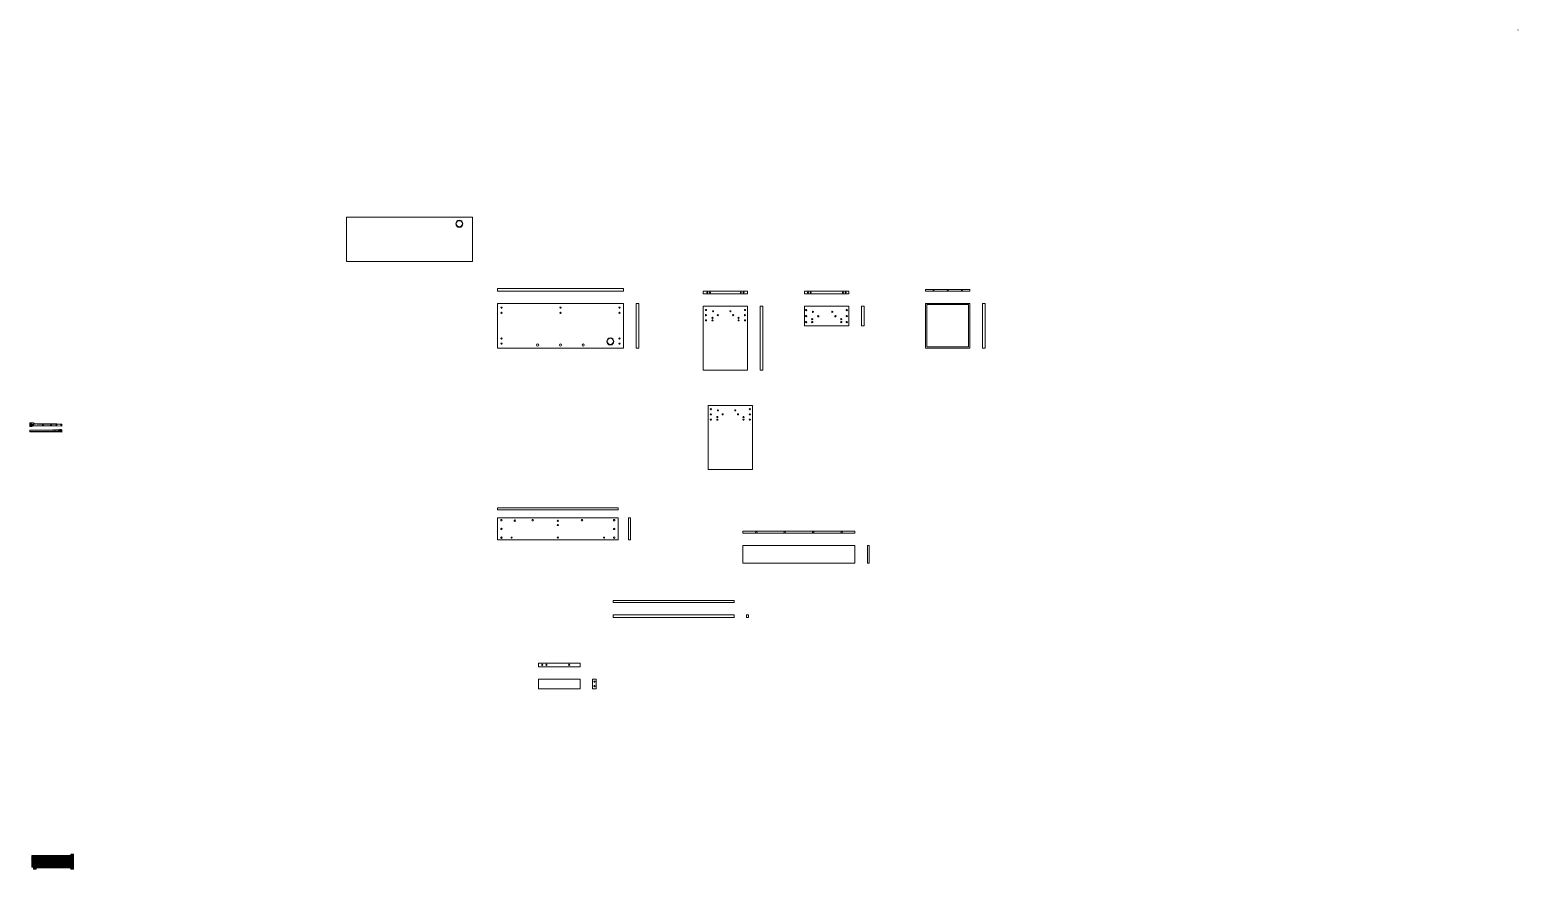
# Model space of a CAD drawing. Header units: millimetres. Extents: x 1835 to 5156, y 562 to 1862.
# Drawn here: x 3481 to 5156, y 917 to 1862 of the extents above; entities that cross this region are included whole.
import ezdxf

# ---------------------------------------------------------------- set-up
doc = ezdxf.new("R2010")
doc.units = ezdxf.units.MM
doc.layers.add('A-FURN', color=2, linetype='Continuous', lineweight=18)
doc.layers.add('A-FURN-SEC', color=15, linetype='Continuous', lineweight=9)
doc.layers.add('LINEE DI SEZIONE', color=12, linetype='Continuous')
doc.layers.add('viti sottili', color=4, linetype='Continuous')

msp = doc.modelspace()

# ---------------------------------------------------------------- hatches: boundary and pattern name
at = {"layer": 'LINEE DI SEZIONE', "transparency": 33554687}
h = msp.add_hatch(dxfattribs=at)
h.set_pattern_fill('ANSI31', color=256, scale=0.3, angle=3)
h.paths.add_polyline_path([(3527.6, 932.5), (3483.6, 932.5), (3483.6, 919.4), (3527.6, 919.4), (3527.6, 923.5), (3526.7, 923.5), (3526.7, 923.6), (3526.6, 923.6, -0.250765), (3526.5, 923.7), (3526.5, 924.2, -0.250765), (3526.6, 924.3), (3526.7, 924.3), (3527.6, 924.3), (3527.6, 928.4), (3525.5, 928.4, -0.251886), (3524.9, 928, -0.74706), (3524.5, 929.3), (3524.6, 929.3, 0.147415), (3524.5, 928.5, 0.082305), (3524.7, 928.4), (3524.7, 929), (3524.9, 929), (3524.9, 928.9), (3525.3, 928.9, 0.073312), (3525.2, 929.3), (3525.3, 929.3, -0.121943), (3525.5, 929.1), (3527.6, 929.1)])
h.paths.add_polyline_path([(3488.6, 918.4), (3487.4, 918.4), (3487.4, 919.4), (3485.6, 919.4), (3485.6, 916.9), (3488.6, 916.9)])
h.paths.add_polyline_path([(3530.6, 933.9), (3527.6, 933.9), (3527.6, 928.9), (3528.7, 928.9, -0.414214), (3528.7, 928.8), (3528.7, 928.5, -0.414214), (3528.7, 928.5), (3527.6, 928.5), (3527.6, 928.4), (3527.6, 924.3), (3529.4, 924.3), (3529.5, 924.3, -0.250765), (3529.5, 924.2), (3529.5, 923.7, -0.250765), (3529.5, 923.6), (3529.4, 923.5), (3527.6, 923.5), (3527.6, 919.4), (3529.1, 919.4), (3529.1, 918.4), (3527.6, 918.4), (3527.6, 916.9), (3530.6, 916.9)])

# ---------------------------------------------------------------- linework, layer by layer
msp.add_line((5155.6, 1861.8), (5156.1, 1861.8))
at = {"layer": 'A-FURN'}
for p, q in [((3527.6, 932.5), (3483.6, 932.5)), ((3483.6, 932.5), (3483.6, 919.4)), ((3524.9, 928.9), (3525.3, 928.9)), ((3525.3, 928.5), (3524.9, 928.5)), ((3525.5, 929), (3527.5, 929)), ((3525.5, 928.4), (3527.5, 928.4)), ((3526.7, 924.3), (3526.7, 923.5)), ((3526.7, 924.2), (3529.4, 924.2)), ((3526.7, 924.1), (3529.4, 924.1)), ((3526.7, 924), (3529.4, 924)), ((3526.7, 923.9), (3529.4, 923.9)), ((3526.7, 923.8), (3529.4, 923.8)), ((3526.7, 923.7), (3529.4, 923.7)), ((3526.7, 923.6), (3529.4, 923.6)), ((3530.6, 933.9), (3527.6, 933.9)), ((3527.6, 924.3), (3527.6, 933.9)), ((3527.6, 919.4), (3527.6, 923.5)), ((3527.7, 928.9), (3527.9, 928.5)), ((3527.9, 928.9), (3528, 928.5)), ((3528, 928.9), (3528.2, 928.5)), ((3528.2, 928.9), (3528.3, 928.5)), ((3528.3, 928.9), (3528.5, 928.5)), ((3528.5, 928.9), (3528.6, 928.5)), ((3528.6, 928.9), (3528.7, 928.6)), ((3529.4, 923.5), (3529.4, 924.3)), ((3530.6, 916.9), (3530.6, 933.9)), ((3527.6, 919.4), (3483.6, 919.4)), ((3485.6, 916.9), (3485.6, 919.4)), ((3485.6, 916.9), (3488.6, 916.9)), ((3487.4, 918.4), (3487.4, 919.4)), ((3487.4, 918.4), (3529.1, 918.4)), ((3488.6, 916.9), (3488.6, 918.4)), ((3529.1, 919.4), (3527.6, 919.4)), ((3527.6, 916.9), (3527.6, 918.4)), ((3530.6, 916.9), (3527.6, 916.9)), ((3529.1, 918.4), (3529.1, 919.4))]:
    msp.add_line(p, q, dxfattribs=at)
msp.add_lwpolyline([(3524.7, 928.4), (3524.9, 928.4), (3524.9, 929), (3524.7, 929)], close=True, dxfattribs=at)
for points in [[(3525.3, 928.6), (3525.3, 928.9)], [(3525.5, 929.1), (3527.6, 929.1), (3527.6, 928.4), (3525.5, 928.4)], [(3525.6, 928.8), (3527.5, 928.8), (3527.5, 929.1)], [(3525.6, 928.7), (3527.5, 928.7), (3527.5, 928.4)]]:
    msp.add_lwpolyline(points, dxfattribs=at)
msp.add_lwpolyline([(3529.4, 924.3), (3529.5, 924.3, -0.250765), (3529.5, 924.2), (3529.5, 923.7, -0.250765), (3529.5, 923.6), (3529.4, 923.6, -0.148069), (3529.4, 923.5), (3526.7, 923.5, -0.148069), (3526.7, 923.6), (3526.6, 923.6, -0.250765), (3526.5, 923.7), (3526.5, 924.2, -0.250765), (3526.6, 924.3), (3526.7, 924.3, -0.148069), (3526.7, 924.3), (3529.4, 924.3, -0.148069)], format="xyb", close=True, dxfattribs=at)
msp.add_lwpolyline([(3527.6, 928.5), (3528.7, 928.5, 0.414214), (3528.7, 928.5), (3528.7, 928.8, 0.414214), (3528.7, 928.9), (3527.6, 928.9), (3527.7, 928.5)], format="xyb", dxfattribs=at)
at = {"layer": 'A-FURN-SEC'}
for p, q in [((3837.6, 1650.9), (3979.6, 1650.9)), ((3837.6, 1600.9), (3837.6, 1650.9)), ((3979.6, 1650.9), (3979.6, 1600.9)), ((3979.6, 1600.9), (3837.6, 1600.9)), ((4007.5, 1570.5), (4007.5, 1567.5)), ((4149.5, 1570.5), (4007.5, 1570.5)), ((4007.5, 1567.5), (4149.5, 1567.5)), ((4149.5, 1567.5), (4149.5, 1570.5)), ((4289.1, 1567.5), (4239.1, 1567.5)), ((4239.1, 1567.5), (4239.1, 1564.5)), ((4239.1, 1564.5), (4289.1, 1564.5)), ((4289.1, 1564.5), (4289.1, 1567.5)), ((4403.1, 1567.5), (4353.1, 1567.5)), ((4353.1, 1567.5), (4353.1, 1564.5)), ((4353.1, 1564.5), (4403.1, 1564.5)), ((4403.1, 1564.5), (4403.1, 1567.5)), ((4539.2, 1569.5), (4489.2, 1569.5)), ((4489.2, 1569.5), (4489.2, 1567.5)), ((4489.2, 1567.5), (4539.2, 1567.5)), ((4539.2, 1567.5), (4539.2, 1569.5)), ((4149.5, 1553.5), (4007.5, 1553.5)), ((4007.5, 1553.5), (4007.5, 1503.5)), ((4149.5, 1503.5), (4149.5, 1553.5)), ((4163.5, 1553.5), (4166.5, 1553.5)), ((4163.5, 1503.5), (4163.5, 1553.5)), ((4166.5, 1553.5), (4166.5, 1503.5)), ((4239.1, 1550.5), (4239.1, 1478.5)), ((4239.1, 1550.5), (4289.1, 1550.5)), ((4289.1, 1478.5), (4289.1, 1550.5)), ((4303.1, 1550.5), (4306.1, 1550.5)), ((4353.1, 1528.5), (4353.1, 1550.5)), ((4353.1, 1550.5), (4403.1, 1550.5)), ((4403.1, 1550.5), (4403.1, 1528.5)), ((4417.1, 1550.5), (4417.1, 1528.5)), ((4417.1, 1550.5), (4420.1, 1550.5)), ((4420.1, 1528.5), (4420.1, 1550.5)), ((4539.2, 1553.5), (4489.2, 1553.5)), ((4489.2, 1553.5), (4489.2, 1504)), ((4490.7, 1552), (4490.7, 1505.5)), ((4491.2, 1552.5), (4537.2, 1552.5)), ((4537.7, 1505.5), (4537.7, 1552)), ((4539.2, 1553.5), (4539.2, 1504)), ((4556.2, 1553.5), (4553.2, 1553.5)), ((4553.2, 1553.5), (4553.2, 1503.5)), ((4556.2, 1503.5), (4556.2, 1553.5)), ((4403.1, 1528.5), (4353.1, 1528.5)), ((4417.1, 1528.5), (4420.1, 1528.5)), ((4007.5, 1503.5), (4149.5, 1503.5)), ((4166.5, 1503.5), (4163.5, 1503.5)), ((4489.7, 1503.5), (4538.7, 1503.5)), ((4491.2, 1505), (4537.2, 1505)), ((4553.2, 1503.5), (4556.2, 1503.5)), ((4239.1, 1478.5), (4289.1, 1478.5)), ((4244.6, 1438.9), (4244.6, 1366.9)), ((4244.6, 1438.9), (4294.6, 1438.9)), ((4294.6, 1366.9), (4294.6, 1438.9)), ((3485, 1417.2), (3485, 1417.2)), ((3485.2, 1417.2), (3485, 1417.2)), ((3485, 1417.2), (3485.2, 1417.2)), ((3485.2, 1417.4), (3485.2, 1417.4)), ((3485.2, 1417.2), (3485.2, 1417.4)), ((3485.2, 1417.4), (3485.2, 1417.2)), ((3485.4, 1417.2), (3485.2, 1417.2)), ((3485.2, 1417.2), (3485.4, 1417.2)), ((3485.2, 1417), (3485.2, 1417.2)), ((3485.2, 1417.2), (3485.2, 1417)), ((3485.2, 1417), (3485.2, 1417)), ((3485.4, 1417.2), (3485.4, 1417.2)), ((3511.6, 1417.2), (3511.4, 1417.2)), ((3511.4, 1417.2), (3511.4, 1417.2)), ((3511.4, 1417.2), (3511.6, 1417.2)), ((3511.6, 1417.4), (3511.6, 1417.2)), ((3511.6, 1417.4), (3511.6, 1417.4)), ((3511.6, 1417.2), (3511.6, 1417.4)), ((3511.6, 1417.2), (3511.9, 1417.2)), ((3511.9, 1417.2), (3511.6, 1417.2)), ((3511.6, 1417), (3511.6, 1417.2)), ((3511.6, 1417.2), (3511.6, 1417)), ((3511.6, 1417), (3511.6, 1417)), ((3511.9, 1417.2), (3511.9, 1417.2)), ((4244.6, 1366.9), (4294.6, 1366.9)), ((4143.5, 1323.5), (4007.5, 1323.5)), ((4007.5, 1323.5), (4007.5, 1321.5)), ((4143.5, 1321.5), (4143.5, 1323.5)), ((4007.5, 1321.5), (4143.5, 1321.5)), ((4007.5, 1287.5), (4007.5, 1312.5)), ((4007.5, 1312.5), (4143.5, 1312.5)), ((4143.5, 1312.5), (4143.5, 1287.5)), ((4155.2, 1312.5), (4157.2, 1312.5)), ((4155.2, 1287.5), (4155.2, 1312.5)), ((4157.2, 1312.5), (4157.2, 1287.5)), ((4409.8, 1297.3), (4283.8, 1297.3)), ((4283.8, 1297.3), (4283.8, 1295.3)), ((4283.8, 1295.3), (4409.8, 1295.3)), ((4409.8, 1295.3), (4409.8, 1297.3)), ((4007.5, 1287.5), (4143.5, 1287.5)), ((4157.2, 1287.5), (4155.2, 1287.5)), ((4283.8, 1281.3), (4283.8, 1261.3)), ((4283.8, 1281.3), (4409.8, 1281.3)), ((4409.8, 1261.3), (4409.8, 1281.3)), ((4423.8, 1261.3), (4423.8, 1281.3)), ((4423.8, 1281.3), (4425.8, 1281.3)), ((4425.8, 1281.3), (4425.8, 1261.3)), ((4283.8, 1261.3), (4409.8, 1261.3)), ((4425.8, 1261.3), (4423.8, 1261.3)), ((4273.9, 1219.3), (4137.9, 1219.3)), ((4137.9, 1219.3), (4137.9, 1217.3)), ((4137.9, 1217.3), (4273.9, 1217.3)), ((4273.9, 1217.3), (4273.9, 1219.3)), ((4137.9, 1203.3), (4137.9, 1200.3)), ((4273.9, 1203.3), (4137.9, 1203.3)), ((4273.9, 1200.3), (4137.9, 1200.3)), ((4273.9, 1200.3), (4273.9, 1203.3)), ((4289.9, 1203.3), (4287.9, 1203.3)), ((4287.9, 1203.3), (4287.9, 1200.3)), ((4287.9, 1200.3), (4289.9, 1200.3)), ((4289.9, 1200.3), (4289.9, 1203.3)), ((4100.7, 1148.9), (4053.7, 1148.9)), ((4053.7, 1148.9), (4053.7, 1144.9)), ((4053.7, 1144.9), (4100.7, 1144.9)), ((4100.7, 1144.9), (4100.7, 1148.9)), ((4100.7, 1130.9), (4053.7, 1130.9)), ((4053.7, 1130.9), (4053.7, 1119.9)), ((4100.7, 1119.9), (4100.7, 1130.9)), ((4114.7, 1130.9), (4114.7, 1119.9)), ((4118.7, 1130.9), (4114.7, 1130.9)), ((4118.7, 1119.9), (4118.7, 1130.9)), ((4053.7, 1119.9), (4100.7, 1119.9)), ((4114.7, 1119.9), (4118.7, 1119.9))]:
    msp.add_line(p, q, dxfattribs=at)
at = {"layer": 'A-FURN-SEC', "ltscale": 0.1}
for p, q in [((3481.4, 1418.9), (3481.4, 1415.6)), ((3507.2, 1411.3), (3481.4, 1411.2)), ((3481.4, 1411.2), (3481.4, 1409.1)), ((3507.2, 1411.2), (3481.4, 1411.1)), ((3481.4, 1411.2), (3481.4, 1409.1)), ((3515.3, 1409.7), (3481.4, 1409.8)), ((3517.4, 1408.9), (3481.4, 1409.1)), ((3483.7, 1415.4), (3481.6, 1415.4)), ((3485.1, 1419.4), (3481.9, 1419.4)), ((3482.3, 1417.4), (3482.3, 1417.7)), ((3482.3, 1417.7), (3482.8, 1417.7)), ((3482.8, 1417.4), (3482.8, 1417.7)), ((3483.6, 1416.4), (3483.6, 1417.7)), ((3484.8, 1416), (3483.7, 1415.4)), ((3483.9, 1416.4), (3483.9, 1417.7)), ((3511.6, 1416.1), (3484.8, 1416.1)), ((3511.6, 1416), (3484.8, 1416)), ((3487.3, 1418.1), (3485.1, 1419.4)), ((3487.2, 1418), (3485.1, 1419.3)), ((3487.2, 1418), (3487.2, 1417.7)), ((3487.2, 1417.7), (3487.7, 1417.7)), ((3511.7, 1418.1), (3487.3, 1418.1)), ((3489.8, 1418.1), (3489.8, 1418)), ((3511.6, 1418), (3489.8, 1418)), ((3507.8, 1410.8), (3507.2, 1411.3)), ((3507.8, 1410.7), (3507.2, 1411.2)), ((3508.3, 1411.3), (3507.8, 1410.8)), ((3508.4, 1411.2), (3507.8, 1410.7)), ((3509.3, 1411.3), (3508.3, 1411.3)), ((3509.2, 1411.2), (3508.4, 1411.2)), ((3509.9, 1410.7), (3509.2, 1411.2)), ((3509.9, 1410.8), (3509.3, 1411.3)), ((3510.4, 1411.3), (3509.9, 1410.8)), ((3510.5, 1411.2), (3509.9, 1410.7)), ((3514.9, 1411.3), (3510.4, 1411.3)), ((3514.9, 1411.2), (3510.5, 1411.2)), ((3511.6, 1418), (3517.4, 1417.6)), ((3511.6, 1416.1), (3517.4, 1415.7)), ((3511.6, 1416), (3517.4, 1415.6)), ((3511.7, 1418.1), (3517.4, 1417.7)), ((3514.9, 1411.3), (3515.3, 1411.7)), ((3514.9, 1411.2), (3514.9, 1411.3)), ((3516.9, 1411.7), (3515.4, 1411.7)), ((3517.4, 1417.7), (3517.4, 1415.6)), ((3517.4, 1411.2), (3517.4, 1408.9))]:
    msp.add_line(p, q, dxfattribs=at)
at = {"layer": 'A-FURN-SEC', "ltscale": 0.02}
for p, q in [((3485.2, 1417.2), (3485.2, 1417.2)), ((3511.6, 1417.2), (3511.6, 1417.2))]:
    msp.add_line(p, q, dxfattribs=at)
at = {"layer": 'A-FURN-SEC'}
msp.add_lwpolyline([(4306.1, 1550.5), (4306.1, 1478.5), (4303.1, 1478.5), (4303.1, 1550.5)], dxfattribs=at)
for centre, radius in [((3964.7, 1643.4), 4), ((3964.7, 1643.4), 3.5), ((4243.7, 1566), 0.507), ((4246.8, 1566), 0.507), ((4281.4, 1566), 0.507), ((4284.5, 1566), 0.507), ((4356.9, 1566), 0.507), ((4360, 1566), 0.507), ((4396.3, 1566), 0.507), ((4399.4, 1566), 0.507), ((4498.2, 1568.5), 0.507), ((4514.2, 1568.5), 0.507), ((4530.2, 1568.5), 0.507), ((4012.2, 1549), 0.648), ((4012.2, 1543.1), 0.648), ((4078.5, 1549), 0.648), ((4078.5, 1543.1), 0.648), ((4145, 1549), 0.648), ((4145, 1543.1), 0.648), ((4242.2, 1546.3), 0.648), ((4242.2, 1540.5), 0.648), ((4250.2, 1545), 0.574), ((4255.5, 1540.5), 0.648), ((4269.7, 1545), 0.574), ((4272.8, 1540.5), 0.648), ((4286.1, 1546.3), 0.648), ((4286.1, 1540.5), 0.648), ((4354.9, 1546.3), 0.75), ((4362.6, 1544.3), 0.64), ((4384.3, 1544.3), 0.64), ((4400.6, 1546.3), 0.75), ((4242.2, 1534.7), 0.648), ((4249.5, 1537.5), 0.648), ((4249.5, 1534.7), 0.648), ((4278.9, 1537.5), 0.648), ((4278.9, 1534.7), 0.648), ((4286.1, 1534.7), 0.648), ((4354.9, 1539.5), 0.75), ((4354.9, 1532.8), 0.75), ((4361.8, 1536), 0.722), ((4361.8, 1532.8), 0.722), ((4368.5, 1539.3), 0.722), ((4387.8, 1539.3), 0.722), ((4394.5, 1536), 0.722), ((4394.5, 1532.8), 0.722), ((4400.6, 1539.5), 0.75), ((4400.6, 1532.8), 0.75), ((4012.2, 1514.3), 0.648), ((4012.2, 1508.5), 0.648), ((4052.9, 1506.9), 1.19), ((4078.5, 1506.9), 1.19), ((4104.1, 1506.9), 1.19), ((4134.6, 1511), 4), ((4134.6, 1511), 3.5), ((4145, 1514.3), 0.648), ((4145, 1508.5), 0.648), ((4247.7, 1434.7), 0.648), ((4247.7, 1428.9), 0.648), ((4247.7, 1423), 0.648), ((4255, 1425.9), 0.648), ((4255, 1423), 0.648), ((4255.7, 1433.4), 0.574), ((4261, 1428.9), 0.648), ((4275.2, 1433.4), 0.574), ((4278.3, 1428.9), 0.648), ((4284.4, 1425.9), 0.648), ((4284.4, 1423), 0.648), ((4291.6, 1434.7), 0.648), ((4291.6, 1428.9), 0.648), ((4291.6, 1423), 0.648), ((3485.2, 1417.2), 0.412), ((3511.6, 1417.2), 0.412), ((4012.1, 1309.8), 0.861), ((4027.1, 1309.2), 0.861), ((4047.3, 1309.8), 0.861), ((4075.5, 1309.1), 0.648), ((4102.8, 1309.8), 0.861), ((4138.9, 1309.8), 0.861), ((4012.1, 1300), 0.861), ((4012.1, 1290.2), 0.861), ((4023.5, 1290.2), 0.648), ((4075.5, 1304.3), 0.648), ((4075.5, 1290.2), 0.648), ((4127.5, 1290.2), 0.648), ((4138.9, 1300), 0.861), ((4138.9, 1290.2), 0.861), ((4298.8, 1296.3), 0.861), ((4330.8, 1296.3), 0.861), ((4362.8, 1296.3), 0.861), ((4394.8, 1296.3), 0.861), ((4058, 1146.9), 0.648), ((4062.7, 1146.9), 0.648), ((4088.3, 1146.9), 0.648), ((4116.8, 1128.1), 0.648), ((4116.8, 1123), 0.648)]:
    msp.add_circle(centre, radius, dxfattribs=at)
at = {"layer": 'A-FURN-SEC', "ltscale": 0.1}
for centre, radius in [((3482.5, 1416.4), 1.05), ((3482.5, 1416.4), 0.781), ((3482.5, 1416.4), 0.546), ((3482.6, 1418.5), 0.528), ((3482.6, 1418.5), 0.354), ((3482.5, 1416.4), 0.348), ((3485.2, 1417.2), 0.528), ((3496.2, 1417.2), 0.528), ((3496.2, 1417.2), 0.354), ((3505.4, 1417.2), 0.528), ((3505.4, 1417.2), 0.354), ((3511.6, 1417.2), 0.528), ((3514, 1410.3), 0.528), ((3514, 1410.3), 0.354), ((3514, 1410.3), 0.241), ((3516.2, 1410.6), 1.05), ((3516.2, 1410.6), 0.781), ((3516.2, 1410.6), 0.546), ((3516.2, 1410.6), 0.348), ((3516.8, 1417), 0.528)]:
    msp.add_circle(centre, radius, dxfattribs=at)
at = {"layer": 'A-FURN-SEC'}
for centre, start, end in [((4491.2, 1552), 90, 180), ((4537.2, 1552), 0, 90), ((4489.7, 1504), 180, 270), ((4491.2, 1505.5), 180, 270), ((4537.2, 1505.5), 270, 0), ((4538.7, 1504), 270, 0)]:
    msp.add_arc(centre, 0.5, start, end, dxfattribs=at)
at = {"layer": 'A-FURN-SEC', "ltscale": 0.1}
for centre, radius, start, end in [((3481.9, 1418.9), 0.5, 90, 180), ((3481.6, 1415.6), 0.2, 180, 270), ((3483.8, 1417.7), 0.15, 0, 180), ((3483.8, 1416.4), 0.15, 180, 0), ((3515.4, 1411.5), 0.2, 87.158, 137.2081), ((3516.9, 1411.2), 0.5, 359.941, 87.158)]:
    msp.add_arc(centre, radius, start, end, dxfattribs=at)
at = {"layer": 'viti sottili'}
msp.add_lwpolyline([(3524.5, 929.3, 0.74706), (3524.9, 928, 0.74706), (3525.3, 929.3), (3525.2, 929.3, -0.147415), (3525.3, 928.5, -0.085849), (3525.1, 928.4), (3525.1, 928.4), (3525.2, 928.4), (3525.2, 928.2), (3524.6, 928.2), (3524.6, 928.4), (3524.7, 928.4), (3524.7, 928.4, -0.084542), (3524.5, 928.5, -0.147415), (3524.6, 929.3), (3524.5, 929.3)], format="xyb", dxfattribs=at)

doc.saveas('drawing.dxf')
